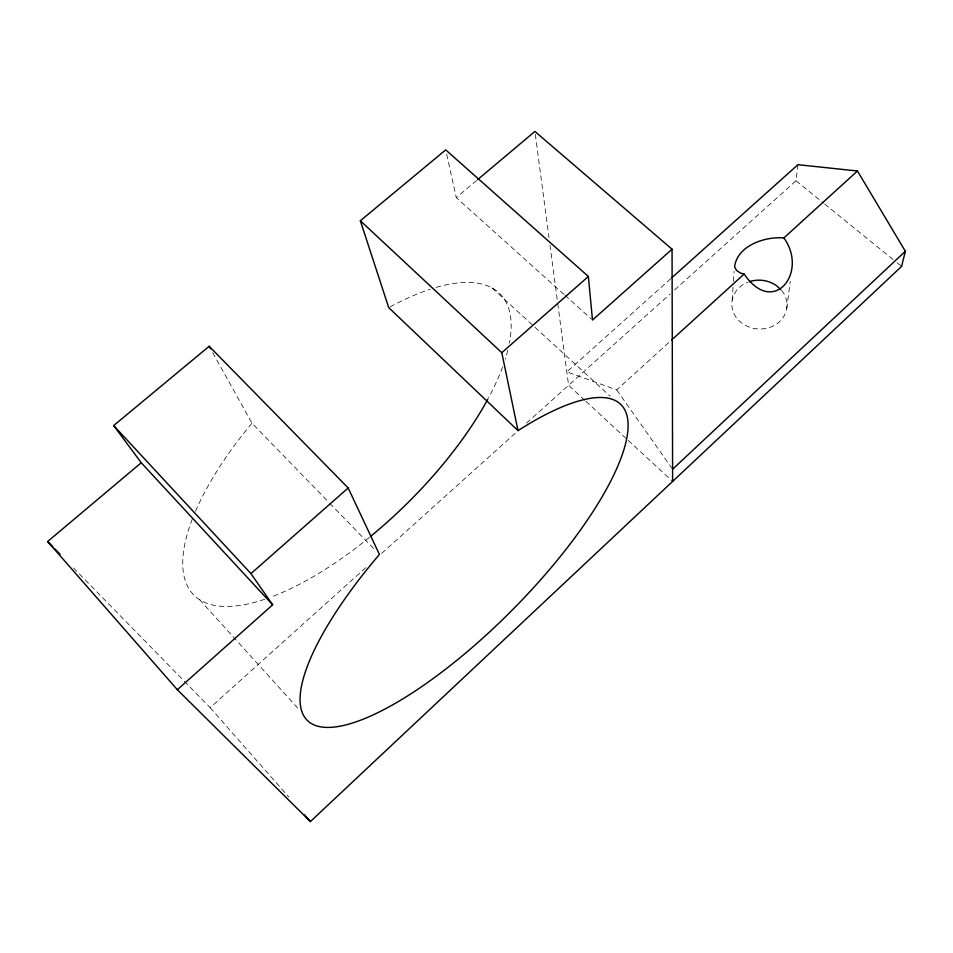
<?xml version="1.0" encoding="UTF-8"?>
<svg xmlns="http://www.w3.org/2000/svg" width="953" height="953" viewBox="0 0 953 953"><rect width="100%" height="100%" fill="white"/><g stroke="black" fill="none" stroke-linecap="round" stroke-linejoin="round"><path stroke-width="0.71" stroke-dasharray="4.76 3.57" d="M732.178 300.219L733.036 287.187M733.417 281.397L734.084 271.248M674.569 289.974L796.005 180.76L797.947 164.69M786.737 308.641L790.263 281.254M670.769 278.693L566.809 371.873L616.722 389.908L670.555 340.96M184.274 681.192L210.16 707.65L367.25 566.368M381.629 553.431L516.586 432.054M526.544 423.096L670.15 293.953M563.938 294.382L456.284 197.616L476.5 180.593M796.005 180.76L823.547 203.108M824.69 204.037L895.856 261.753M896.999 262.683L901.598 266.399M565.034 295.37L591.396 319.064M491.939 287.866L610.158 396.186M584.844 400.308L568.584 385.286L557.612 302.542M585.928 401.308L627.098 439.369M628.182 440.369L672.615 481.432M73.524 567.976L183.25 680.144M212.733 352.693L251.973 423.192L328.642 502.16M329.678 503.232L375.268 550.191M199.522 599.58L299.135 709.651M210.16 707.65L288.783 796.994M616.722 389.908L672.592 469.257M446.671 154.219L456.284 197.616M535.3 134.385L548.999 237.642M549.976 245.016L557.41 301.065M781.627 290.427A27.625 24.409 4.2 0 1 774.193 325.461A27.625 24.409 4.2 0 1 735.097 315.729A27.625 24.409 4.2 0 1 748.188 282.1M436.129 287.413A214.723 84.281 -44.5 0 1 509.402 343.032M507.806 350.251A214.723 84.281 -44.5 0 1 505.281 359.162M502.612 366.953A214.723 84.281 -44.5 0 1 488.448 398.032M369.49 537.301A214.723 84.281 -44.5 0 1 270.235 597.352M264.743 599.282A214.723 84.281 -44.5 0 1 192.756 517.967M195.532 511.237A214.723 84.281 -44.5 0 1 251.973 423.192M390.122 306.89A214.723 84.281 -44.5 0 1 430.101 289.283"/><path stroke-width="1.43" d="M671.877 277.692L797.947 164.69L857.462 171.004L905.35 251.282L901.598 266.399L310.404 821.557L177.341 689.698L47.65 541.518L141.235 462.753L113.681 425.562L209.172 346.284L348.179 487.972L379.413 554.455A222.561 67.734 -45.2 0 0 346.701 724.685A222.561 67.734 -45.2 0 0 602.51 496.132A222.561 67.734 -45.2 0 0 518.003 430.625L388.729 307.64L360.353 220.762L445.718 149.883L588.358 276.465L592.492 320.053L672.056 249.209L534.907 131.443L477.62 179.652M672.592 469.257L905.35 251.282M671.651 339.959L744.15 274.035C773.622 317.456 808.656 272.07 783.878 237.916C765.021 236.261 737.241 245.612 734.572 266.828L736.502 270.39L740.338 273.011L744.15 274.035M783.878 237.916L857.462 171.004M177.341 689.698L272.665 604.821L250.949 573.599L113.681 425.562M250.949 573.599L348.179 487.972M518.003 430.625L501.802 352.693L588.358 276.465M780.757 289.617L776.647 285.769A27.625 24.409 4.2 0 0 749.511 281.635M360.353 220.762L501.802 352.693M47.65 541.518L52.82 546.808M54.893 548.928L60.075 554.217M141.235 462.753L272.665 604.821M304.507 814.863L310.404 821.557M209.172 346.284L210.601 348.846M672.056 249.209L672.615 481.432M487.781 399.259A214.723 84.281 -44.5 0 1 370.61 536.384"/></g></svg>
